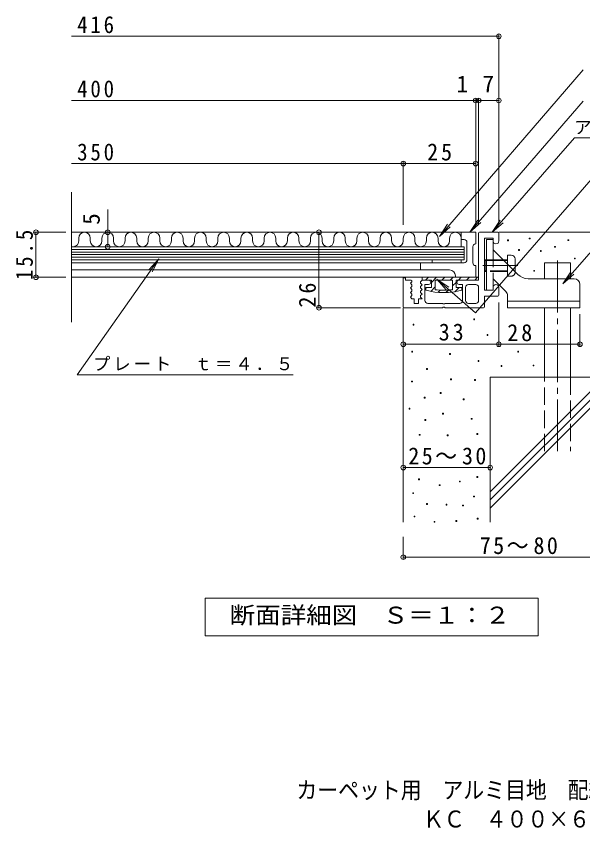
# Model space of a CAD drawing. Units: millimetres, scale not verified. Extents: x -304 to 310, y -275 to 231.
# Drawn here: x -267.9 to -72.4, y -274.6 to 5.8 of the extents above; entities that cross this region are included whole.
import ezdxf
from ezdxf.enums import TextEntityAlignment as Align

# ---------------------------------------------------------------- set-up
doc = ezdxf.new("R2010")
doc.units = ezdxf.units.MM
doc.header["$LTSCALE"] = 2
doc.header["$PDMODE"] = 32
doc.header["$PDSIZE"] = 1.6
doc.linetypes.add('CHAIN2', pattern=[12, 9, -1, 1, -1])
doc.linetypes.add('DASHED3', pattern=[4, 3, -1])
for name, color, linetype, lineweight in [('D-0', 7, 'Continuous', 9), ('D-1', 2, 'Continuous', 9), ('D-2', 3, 'Continuous', 9), ('D-4', 7, 'Continuous', 9), ('D-5', 7, 'Continuous', 9), ('D-6', 6, 'Continuous', 9), ('D-9', 4, 'Continuous', 9), ('D-A', 2, 'Continuous', 9)]:
    doc.layers.add(name, color=color, linetype=linetype, lineweight=lineweight)
doc.layers.add('F-5_F-5ﾚｲﾔ', color=2, linetype='Continuous')
doc.styles.add('ＭＳ ゴシック', font='')
doc.styles.get('ＭＳ ゴシック').set_extended_font_data('MS Gothic')

msp = doc.modelspace()

# ---------------------------------------------------------------- linework, layer by layer
at = {"layer": 'D-0'}
for points in [[(-98.311, -71.556), (-98.311, -71.256), (-98.011, -71.256), (-98.011, -71.556)], [(-90.832, -70.94), (-90.832, -70.64), (-90.532, -70.64), (-90.532, -70.94)], [(-77.535, -71.52), (-77.535, -71.22), (-77.235, -71.22), (-77.235, -71.52)], [(-94.507, -74.931), (-94.507, -74.631), (-94.207, -74.631), (-94.207, -74.931)], [(-86.983, -75.241), (-86.983, -74.941), (-86.683, -74.941), (-86.683, -75.241)], [(-82.14, -73.825), (-82.14, -73.525), (-81.84, -73.525), (-81.84, -73.825)], [(-75.249, -77.832), (-75.249, -77.532), (-74.949, -77.532), (-74.949, -77.832)], [(-89.289, -82.092), (-89.289, -81.792), (-88.989, -81.792), (-88.989, -82.092)], [(-130.965, -100.638), (-130.965, -100.338), (-130.665, -100.338), (-130.665, -100.638)], [(-110.024, -98.802), (-110.024, -98.502), (-109.724, -98.502), (-109.724, -98.802)], [(-105.428, -104.21), (-105.428, -103.91), (-105.128, -103.91), (-105.128, -104.21)], [(-131.415, -109.994), (-131.415, -109.694), (-131.115, -109.694), (-131.115, -109.994)], [(-118.383, -110.784), (-118.383, -110.484), (-118.083, -110.484), (-118.083, -110.784)], [(-94.844, -109.955), (-94.844, -109.655), (-94.544, -109.655), (-94.544, -109.955)], [(-108.51, -113.153), (-108.51, -112.853), (-108.21, -112.853), (-108.21, -113.153)], [(-100.558, -114.881), (-100.558, -114.581), (-100.258, -114.581), (-100.258, -114.881)], [(-89.554, -114.733), (-89.554, -114.433), (-89.254, -114.433), (-89.254, -114.733)], [(-126.281, -115.918), (-126.281, -115.617), (-125.981, -115.617), (-125.981, -115.918)], [(-131.444, -120.262), (-131.444, -119.962), (-131.144, -119.962), (-131.144, -120.262)], [(-117.988, -119.472), (-117.988, -119.172), (-117.688, -119.172), (-117.688, -119.472)], [(-109.695, -119.703), (-109.695, -119.402), (-109.395, -119.402), (-109.395, -119.703)], [(-127.071, -125.79), (-127.071, -125.49), (-126.771, -125.49), (-126.771, -125.79)], [(-121.542, -124.211), (-121.542, -123.911), (-121.242, -123.911), (-121.242, -124.211)], [(-113.644, -126.416), (-113.644, -126.116), (-113.344, -126.116), (-113.344, -126.416)], [(-132.311, -129.589), (-132.311, -129.289), (-132.012, -129.289), (-132.012, -129.589)], [(-120.753, -131.319), (-120.753, -131.019), (-120.453, -131.019), (-120.453, -131.319)], [(-126.874, -133.491), (-126.874, -133.191), (-126.574, -133.191), (-126.574, -133.491)], [(-110.88, -133.13), (-110.88, -132.83), (-110.58, -132.83), (-110.58, -133.13)], [(-128.848, -138.625), (-128.848, -138.325), (-128.548, -138.325), (-128.548, -138.625)], [(-119.173, -138.823), (-119.173, -138.523), (-118.873, -138.523), (-118.873, -138.823)], [(-108.927, -138.336), (-108.927, -138.036), (-108.627, -138.036), (-108.627, -138.336)], [(-129.046, -153.992), (-129.046, -153.692), (-128.746, -153.692), (-128.746, -153.992)], [(-108.905, -153.202), (-108.905, -152.902), (-108.605, -152.902), (-108.605, -153.202)], [(-121.937, -155.966), (-121.937, -155.666), (-121.637, -155.666), (-121.637, -155.966)], [(-114.968, -154.734), (-114.968, -154.434), (-114.668, -154.434), (-114.668, -154.734)], [(-131.068, -158.731), (-131.068, -158.431), (-130.768, -158.431), (-130.768, -158.731)], [(-110.09, -159.916), (-110.09, -159.616), (-109.79, -159.616), (-109.79, -159.916)], [(-126.258, -162.446), (-126.258, -162.146), (-125.958, -162.146), (-125.958, -162.446)], [(-119.568, -162.68), (-119.568, -162.38), (-119.268, -162.38), (-119.268, -162.68)], [(-113.873, -163.005), (-113.873, -162.705), (-113.573, -162.705), (-113.573, -163.005)], [(-130.625, -166.79), (-130.625, -166.49), (-130.325, -166.49), (-130.325, -166.79)], [(-116.153, -168.348), (-116.153, -168.048), (-115.853, -168.048), (-115.853, -168.348)], [(-108.834, -167.558), (-108.834, -167.258), (-108.534, -167.258), (-108.534, -167.558)], [(-123.68, -168.65), (-123.68, -168.35), (-123.38, -168.35), (-123.38, -168.65)]]:
    msp.add_lwpolyline(points, close=True, dxfattribs=at)
at = {"layer": 'D-1'}
for p, q in [((-108.337, -68.95), (-108.337, -85.15)), ((-108.037, -68.65), (-101.637, -68.65)), ((-101.337, -68.95), (-101.337, -71.65)), ((-103.337, -70.65), (-106.337, -70.65)), ((-106.337, -70.65), (-106.337, -88.65)), ((-103.337, -70.65), (-103.337, -71.65)), ((-134.337, -84.35), (-133.537, -84.35)), ((-134.337, -84.35), (-134.337, -94.35)), ((-133.537, -84.35), (-133.537, -85.15)), ((-131.637, -85.15), (-133.537, -85.15)), ((-131.337, -85.7), (-131.837, -86.25)), ((-131.837, -86.25), (-131.337, -86.8)), ((-131.337, -85.45), (-131.337, -85.7)), ((-131.337, -86.8), (-131.337, -87.3)), ((-127.837, -85.15), (-128.337, -85.7)), ((-128.337, -85.7), (-128.337, -86.2)), ((-128.337, -86.2), (-127.837, -86.75)), ((-127.837, -86.75), (-128.337, -87.3)), ((-125.587, -85.15), (-127.837, -85.15)), ((-125.587, -86.65), (-126.837, -86.65)), ((-126.837, -92.15), (-126.837, -86.65)), ((-108.337, -85.15), (-115.087, -85.15)), ((-113.837, -86.65), (-115.087, -86.65)), ((-113.837, -92.15), (-113.837, -86.65)), ((-111.837, -86.65), (-109.337, -86.65)), ((-131.337, -87.3), (-131.837, -87.85)), ((-131.837, -87.85), (-131.337, -88.4)), ((-131.337, -88.9), (-131.837, -89.45)), ((-131.837, -89.45), (-131.337, -90)), ((-131.337, -88.4), (-131.337, -88.9)), ((-128.337, -87.3), (-128.337, -87.8)), ((-128.337, -87.8), (-127.837, -88.35)), ((-127.837, -88.35), (-128.337, -88.9)), ((-128.337, -88.9), (-128.337, -89.4)), ((-128.337, -89.4), (-127.837, -89.95)), ((-112.837, -87.65), (-112.837, -92.15)), ((-108.337, -87.65), (-108.337, -92.15)), ((-103.337, -88.65), (-106.337, -88.65)), ((-103.337, -87.65), (-103.337, -88.65)), ((-101.337, -90.35), (-101.337, -87.65)), ((-131.337, -90.5), (-131.837, -91.05)), ((-131.837, -91.05), (-131.382, -91.55)), ((-130.587, -91.55), (-131.382, -91.55)), ((-131.337, -90), (-131.337, -90.5)), ((-130.587, -91.55), (-130.587, -93.15)), ((-127.837, -89.95), (-128.337, -90.5)), ((-128.337, -90.5), (-128.337, -91)), ((-128.337, -91), (-127.837, -91.55)), ((-101.637, -90.65), (-106.337, -90.65)), ((-106.337, -94.35), (-106.337, -90.65)), ((-134.037, -94.65), (-120.637, -94.65)), ((-130.587, -93.15), (-129.087, -93.15)), ((-125.837, -93.15), (-120.637, -93.15)), ((-120.637, -93.15), (-120.637, -93.35)), ((-120.637, -93.35), (-120.037, -93.35)), ((-120.037, -93.15), (-120.037, -93.35)), ((-114.837, -93.15), (-120.037, -93.15)), ((-120.037, -94.45), (-120.037, -94.65)), ((-106.637, -94.65), (-120.037, -94.65)), ((-111.837, -93.15), (-109.337, -93.15))]:
    msp.add_line(p, q, dxfattribs=at)
for points in [[(-127.837, -91.55), (-129.087, -91.55), (-129.087, -93.15)], [(-120.037, -94.45), (-120.637, -94.45), (-120.637, -94.65)]]:
    msp.add_lwpolyline(points, dxfattribs=at)
for centre, radius, start, end in [((-108.037, -68.95), 0.3, 90, 180), ((-101.637, -68.95), 0.3, 0, 90), ((-102.337, -71.65), 1, 180, 0), ((-131.637, -85.45), 0.3, 0, 90), ((-125.587, -85.9), 0.75, 270, 90), ((-115.087, -85.9), 0.75, 90, 270), ((-111.837, -87.65), 1, 90, 180), ((-109.337, -87.65), 1, 0, 90), ((-102.337, -87.65), 1, 0, 180), ((-125.837, -92.15), 1, 180, 270), ((-114.837, -92.15), 1, 270, 0), ((-111.837, -92.15), 1, 180, 270), ((-109.337, -92.15), 1, 270, 0), ((-101.637, -90.35), 0.3, 270, 0), ((-134.037, -94.35), 0.3, 180, 270), ((-106.637, -94.35), 0.3, 270, 0)]:
    msp.add_arc(centre, radius, start, end, dxfattribs=at)
at = {"layer": 'D-2'}
for p, q in [((-248.87, -99.626), (-248.87, -54.838)), ((-248.87, -68.65), (-109.337, -68.65)), ((-114.337, -68.65), (-114.337, -73.65)), ((-109.337, -68.65), (-109.337, -72.65)), ((-113.337, -71.15), (-114.337, -71.15)), ((-112.337, -78.15), (-112.337, -72.15)), ((-110.337, -73.65), (-110.337, -79.15)), ((-124.351, -79.15), (-124.351, -78.15)), ((-114.351, -79.15), (-114.351, -78.15)), ((-113.337, -79.15), (-248.87, -79.15)), ((-128.337, -79.15), (-128.337, -81.65)), ((-109.337, -80.15), (-109.337, -84.15)), ((-118.337, -81.65), (-248.87, -81.65)), ((-116.337, -83.65), (-116.337, -84.15)), ((-248.87, -84.15), (-109.337, -84.15))]:
    msp.add_line(p, q, dxfattribs=at)
at = {"layer": 'D-2', "color": 4}
for p, q in [((-113.337, -73.65), (-248.87, -73.65)), ((-113.337, -74.55), (-248.87, -74.55)), ((-113.337, -75.45), (-248.87, -75.45)), ((-113.337, -76.35), (-248.87, -76.35)), ((-113.337, -77.25), (-248.87, -77.25))]:
    msp.add_line(p, q, dxfattribs=at)
msp.add_lwpolyline([(-113.337, -73.65), (-113.337, -78.15), (-248.87, -78.15)], dxfattribs=at)
at = {"layer": 'D-2'}
for centre, radius, start, end in [((-113.337, -72.15), 1, 0, 90), ((-109.337, -73.65), 1, 90, 180), ((-113.337, -78.15), 1, 270, 0), ((-109.337, -79.15), 1, 180, 270), ((-118.337, -83.65), 2, 0, 90)]:
    msp.add_arc(centre, radius, start, end, dxfattribs=at)
at = {"layer": 'D-4'}
for p, q in [((-248.87, -1.077), (-101.337, -1.077)), ((-101.337, -66.059), (-101.337, -0.476)), ((-248.87, -23.216), (-101.337, -23.216)), ((-109.337, -66.059), (-109.337, -22.616)), ((-108.337, -66.059), (-108.337, -22.616)), ((-134.337, -66.059), (-134.337, -44.366)), ((-248.87, -44.966), (-134.337, -44.966)), ((-134.337, -44.966), (-109.337, -44.966)), ((-236.337, -73.65), (-236.337, -60.798)), ((-250.812, -68.65), (-261.71, -68.65)), ((-261.11, -84.15), (-261.11, -68.65)), ((-111.651, -68.65), (-164.033, -68.65)), ((-163.433, -94.65), (-163.433, -68.65)), ((-250.812, -84.15), (-261.71, -84.15)), ((-135.317, -94.65), (-164.033, -94.65)), ((-101.337, -92.867), (-101.337, -107.856)), ((-73.337, -96.882), (-73.337, -107.856)), ((-73.337, -96.882), (-73.337, -107.856)), ((-101.337, -107.256), (-134.337, -107.256)), ((-101.337, -107.256), (-73.337, -107.256)), ((-134.337, -149.774), (-104.337, -149.774)), ((-134.337, -173.65), (-134.337, -181.266)), ((-134.337, -180.667), (-54.337, -180.667))]:
    msp.add_line(p, q, dxfattribs=at)
for p in [(-101.337, -1.077), (-109.337, -23.216), (-108.337, -23.216), (-101.337, -23.216), (-134.337, -44.966), (-109.337, -44.966), (-261.11, -68.65), (-236.337, -68.65), (-163.433, -68.65), (-236.337, -73.65), (-261.11, -84.15), (-163.433, -94.65), (-134.337, -107.256), (-101.337, -107.256), (-73.337, -107.256), (-134.337, -149.774), (-104.337, -149.774), (-134.337, -180.667)]:
    msp.add_point(p, dxfattribs=at)
at = {"layer": 'D-5'}
for p, q in [((-72.233, -12.632), (-121.837, -70.08)), ((-72.233, -23.401), (-111.304, -68.65)), ((-75.247, -36.068), (-103.606, -68.65)), ((-75.247, -36.068), (30.62, -36.068)), ((-66.468, -47.04), (-109.433, -96.405)), ((-79.233, -86.437), (-54.884, -58.461)), ((-111.304, -68.65), (-108.558, -64.471)), ((-103.606, -68.65), (-100.843, -64.482)), ((-121.837, -70.08), (-119.091, -65.901)), ((-121.837, -70.08), (-118.103, -66.754)), ((-111.304, -68.65), (-107.57, -65.324)), ((-103.606, -68.65), (-99.859, -65.339)), ((-246.844, -117.798), (-218.646, -77.844)), ((-218.646, -77.844), (-222.038, -81.518)), ((-218.646, -77.844), (-220.971, -82.271)), ((-79.233, -86.437), (-76.471, -82.269)), ((-79.233, -86.437), (-75.486, -83.126)), ((-122.78, -84.789), (-118.612, -87.551)), ((-122.78, -84.789), (-119.469, -88.536)), ((-109.433, -96.405), (-122.78, -84.789)), ((-246.844, -117.798), (-172.361, -117.798))]:
    msp.add_line(p, q, dxfattribs=at)
at = {"layer": 'D-5', "color": 2}
msp.add_lwpolyline([(-202.736, -207.838), (-202.736, -194.838), (-87.736, -194.838), (-87.736, -207.838)], close=True, dxfattribs=at)
at = {"layer": 'D-6'}
for p, q in [((-101.337, -68.65), (-21.337, -68.65)), ((-85.637, -79.15), (-76.637, -79.15)), ((-85.637, -84.65), (-85.637, -79.15)), ((-76.637, -84.65), (-76.637, -79.15)), ((-134.337, -94.65), (-134.337, -168.65)), ((-85.637, -118.65), (-85.637, -94.65)), ((-76.637, -118.65), (-76.637, -94.65)), ((-104.337, -118.65), (-104.337, -168.65)), ((-104.337, -118.65), (-54.337, -118.65)), ((-104.337, -163.774), (-59.213, -118.65)), ((-104.337, -158.118), (-64.869, -118.65)), ((-104.337, -160.946), (-62.041, -118.65))]:
    msp.add_line(p, q, dxfattribs=at)
at = {"layer": 'D-6', "linetype": 'CHAIN2'}
msp.add_line((-81.137, -78.334), (-81.137, -144.15), dxfattribs=at)
at = {"layer": 'D-6', "linetype": 'DASHED3'}
for p, q in [((-85.637, -144.15), (-85.637, -118.65)), ((-76.637, -118.65), (-76.637, -144.15))]:
    msp.add_line(p, q, dxfattribs=at)
at = {"layer": 'D-9'}
for p, q in [((-124.587, -85.15), (-127.837, -85.15)), ((-126.639, -85.15), (-125.639, -84.15)), ((-124.587, -85.926), (-122.811, -84.15)), ((-124.587, -85.15), (-124.587, -87.65)), ((-117.337, -85.15), (-123.337, -85.15)), ((-123.337, -85.15), (-123.337, -88.459)), ((-120.982, -85.15), (-119.982, -84.15)), ((-118.154, -85.15), (-117.154, -84.15)), ((-117.337, -85.15), (-117.337, -88.459)), ((-117.337, -87.161), (-116.087, -85.911)), ((-116.087, -85.15), (-116.087, -87.65)), ((-115.325, -85.15), (-114.325, -84.15)), ((-115.325, -85.15), (-115.325, -85.15)), ((-112.497, -85.15), (-111.497, -84.15)), ((-112.497, -85.15), (-112.497, -85.15)), ((-109.668, -85.15), (-108.668, -84.15)), ((-109.668, -85.15), (-109.668, -85.15)), ((-124.587, -87.65), (-126.537, -87.65)), ((-126.537, -87.65), (-126.537, -88.65)), ((-126.537, -87.876), (-126.311, -87.65)), ((-124.86, -89.027), (-123.337, -87.504)), ((-122.369, -89.365), (-121.619, -88.615)), ((-119.615, -89.439), (-118.773, -88.598)), ((-116.492, -89.145), (-114.997, -87.65)), ((-114.137, -87.65), (-116.087, -87.65)), ((-114.137, -87.65), (-114.137, -88.65))]:
    msp.add_line(p, q, dxfattribs=at)
at = {"layer": 'D-9', "color": 2}
msp.add_line((-108.337, -85.15), (-116.087, -85.15), dxfattribs=at)
at = {"layer": 'D-9'}
for points in [[(-108.337, -84.15), (-127.837, -84.15), (-127.837, -85.15)], [(-108.337, -84.15), (-108.337, -85.15), (-116.087, -85.15)]]:
    msp.add_lwpolyline(points, dxfattribs=at)
for radius, start, end in [(24.425, 255.29517, 284.70483), (23.625, 262.70462, 277.29538)]:
    msp.add_arc((-120.337, -65.025), radius, start, end, dxfattribs=at)
at = {"layer": 'D-A'}
for p, q in [((-246.337, -70.65), (-246.337, -71.65)), ((-242.337, -70.65), (-242.337, -71.65)), ((-238.337, -70.65), (-238.337, -71.65)), ((-234.337, -70.65), (-234.337, -71.65)), ((-230.337, -70.65), (-230.337, -71.65)), ((-226.337, -70.65), (-226.337, -71.65)), ((-222.337, -70.65), (-222.337, -71.65)), ((-218.337, -70.65), (-218.337, -71.65)), ((-214.337, -70.65), (-214.337, -71.65)), ((-210.337, -70.65), (-210.337, -71.65)), ((-206.337, -70.65), (-206.337, -71.65)), ((-202.337, -70.65), (-202.337, -71.65)), ((-198.337, -70.65), (-198.337, -71.65)), ((-194.337, -70.65), (-194.337, -71.65)), ((-190.337, -70.65), (-190.337, -71.65)), ((-186.337, -70.65), (-186.337, -71.65)), ((-182.337, -70.65), (-182.337, -71.65)), ((-178.337, -70.65), (-178.337, -71.65)), ((-174.337, -70.65), (-174.337, -71.65)), ((-170.337, -70.65), (-170.337, -71.65)), ((-166.337, -70.65), (-166.337, -71.65)), ((-162.337, -70.65), (-162.337, -71.65)), ((-158.337, -70.65), (-158.337, -71.65)), ((-154.337, -70.65), (-154.337, -71.65)), ((-150.337, -70.65), (-150.337, -71.65)), ((-146.337, -70.65), (-146.337, -71.65)), ((-142.337, -70.65), (-142.337, -71.65)), ((-138.337, -70.65), (-138.337, -71.65)), ((-134.337, -70.65), (-134.337, -71.65)), ((-130.337, -70.65), (-130.337, -71.65)), ((-126.337, -70.65), (-126.337, -71.65)), ((-122.337, -70.65), (-122.337, -71.65)), ((-118.337, -70.65), (-118.337, -71.65))]:
    msp.add_line(p, q, dxfattribs=at)
at = {"layer": 'D-A', "color": 3}
for p, q in [((-105.637, -71.15), (-105.637, -88.65)), ((-103.337, -71.15), (-105.637, -71.15)), ((-103.337, -71.15), (-103.337, -74.65)), ((-103.337, -74.65), (-94.801, -83.186)), ((-106.087, -78.15), (-106.337, -78.4)), ((-105.637, -78.4), (-106.337, -78.4)), ((-106.337, -78.4), (-106.337, -81.9)), ((-105.637, -78.15), (-106.087, -78.15)), ((-98.337, -78.15), (-99.837, -78.15)), ((-98.337, -78.4), (-99.587, -78.4)), ((-98.337, -79.65), (-98.337, -76.55)), ((-97.037, -76.55), (-98.337, -76.55)), ((-95.737, -77.85), (-95.737, -82.25)), ((-105.637, -81.9), (-106.337, -81.9)), ((-105.637, -82.15), (-106.087, -82.15)), ((-98.922, -89.064), (-103.337, -84.65)), ((-103.337, -84.65), (-103.337, -88.65)), ((-91.266, -84.65), (-75.337, -84.65)), ((-73.337, -86.65), (-73.337, -94.65)), ((-105.637, -88.65), (-103.337, -88.65)), ((-98.337, -94.65), (-98.337, -90.478)), ((-73.337, -92.35), (-98.337, -92.35)), ((-73.337, -94.65), (-98.337, -94.65))]:
    msp.add_line(p, q, dxfattribs=at)
at = {"layer": 'D-A', "color": 3, "linetype": 'DASHED3'}
for p, q in [((-103.337, -74.65), (-103.337, -84.65)), ((-99.837, -78.15), (-105.637, -78.15)), ((-99.587, -78.4), (-105.637, -78.4)), ((-98.337, -83.75), (-98.337, -79.65)), ((-98.337, -81.9), (-105.637, -81.9)), ((-98.337, -82.15), (-105.637, -82.15)), ((-97.037, -83.75), (-98.337, -83.75)), ((-95.737, -82.45), (-95.737, -82.25))]:
    msp.add_line(p, q, dxfattribs=at)
at = {"layer": 'D-A', "color": 3, "linetype": 'CHAIN2'}
msp.add_line((-94.738, -80.15), (-106.821, -80.15), dxfattribs=at)
at = {"layer": 'D-A', "color": 3}
msp.add_lwpolyline([(-106.087, -78.15), (-106.087, -82.15), (-106.337, -81.9)], dxfattribs=at)
at = {"layer": 'D-A'}
for centre, start, end in [((-244.337, -70.65), 0, 180), ((-236.337, -70.65), 0, 180), ((-228.337, -70.65), 0, 180), ((-220.337, -70.65), 0, 180), ((-212.337, -70.65), 0, 180), ((-204.337, -70.65), 0, 180), ((-196.337, -70.65), 0, 180), ((-188.337, -70.65), 0, 180), ((-180.337, -70.65), 0, 180), ((-172.337, -70.65), 0, 180), ((-164.337, -70.65), 0, 180), ((-156.337, -70.65), 0, 180), ((-148.337, -70.65), 0, 180), ((-140.337, -70.65), 0, 180), ((-132.337, -70.65), 0, 180), ((-124.337, -70.65), 0, 180), ((-116.337, -70.65), 0, 180), ((-248.337, -71.65), 254.54182, 0), ((-240.337, -71.65), 180, 0), ((-232.337, -71.65), 180, 0), ((-224.337, -71.65), 180, 0), ((-216.337, -71.65), 180, 0), ((-208.337, -71.65), 180, 0), ((-200.337, -71.65), 180, 0), ((-192.337, -71.65), 180, 0), ((-184.337, -71.65), 180, 0), ((-176.337, -71.65), 180, 0), ((-168.337, -71.65), 180, 0), ((-160.337, -71.65), 180, 0), ((-152.337, -71.65), 180, 0), ((-144.337, -71.65), 180, 0), ((-136.337, -71.65), 180, 0), ((-128.337, -71.65), 180, 0), ((-120.337, -71.65), 180, 0)]:
    msp.add_arc(centre, 2, start, end, dxfattribs=at)
at = {"layer": 'D-A', "color": 3}
for centre, radius, start, end in [((-97.037, -77.85), 1.3, 0, 90), ((-91.266, -79.65), 5, 225, 270), ((-75.337, -86.65), 2, 0, 90), ((-100.337, -90.478), 2, 0, 45)]:
    msp.add_arc(centre, radius, start, end, dxfattribs=at)
at = {"layer": 'D-A', "color": 3, "linetype": 'DASHED3'}
msp.add_arc((-97.037, -82.45), 1.3, 270, 0, dxfattribs=at)

# ---------------------------------------------------------------- texts
at = {"layer": 'D-4', "color": 2, "style": 'ＭＳ ゴシック'}
for s, rotation, p in [('1', 359.998, (-115.926, -22.216)), ('7', 359.998, (-106.978, -22.216)), ('5', 90, (-237.337, -66.077))]:
    msp.add_text(s, height=5.865, rotation=rotation, dxfattribs=at).set_placement(p, align=Align.BOTTOM_LEFT)
at = {"layer": 'D-4', "color": 2, "char_height": 5.865, "attachment_point": 7, "style": 'ＭＳ ゴシック'}
for s, insert in [('\\T1.27;\\W0.9;416', (-246.87, -0.066)), ('\\T1.27;\\W0.9;400', (-246.87, -22.206)), ('\\T1.27;\\W0.9;350', (-246.87, -43.966)), ('\\T1.27;\\W0.95;33', (-122.087, -106.056)), ('\\T1.22;\\W0.95;25～30', (-132.587, -148.774)), ('\\T1.22;\\W0.95;75～80', (-107.911, -179.667))]:
    msp.add_mtext(s, dxfattribs=dict(at, insert=insert))
for s, insert, rotation in [('\\T1.27;\\W0.95;25', (-126.087, -43.966), 0.001), ('\\T1.28;\\W0.9;15.5', (-262.11, -85.15), 90), ('\\T1.27;\\W0.95;26', (-164.433, -94.613), 90), ('\\T1.27;\\W0.95;28', (-98.424, -106.256), 0.002)]:
    msp.add_mtext(s, dxfattribs=dict(at, insert=insert, rotation=rotation))
at = {"layer": 'D-5', "color": 2, "style": 'ＭＳ ゴシック', "width": 1.1}
msp.add_text('断面詳細図\u3000Ｓ＝１：２', height=5.865, dxfattribs=at).set_placement((-194.236, -205.338), align=Align.BOTTOM_LEFT)
at = {"layer": 'D-5', "char_height": 4.399, "attachment_point": 7, "style": 'ＭＳ ゴシック'}
for s, insert in [('\\T1.17;アルミニウム製受枠ＡＦ１５ＬＢ', (-75.319, -35.116)), ('\\T1.17;プレート\u3000ｔ＝４．５', (-241.445, -116.421))]:
    msp.add_mtext(s, dxfattribs=dict(at, insert=insert))
at = {"layer": 'F-5_F-5ﾚｲﾔ', "style": 'ＭＳ ゴシック', "width": 0.9}
for s, p in [('カーペット用\u3000アルミ目地\u3000配線・配管ピット蓋', (-171.203, -265.622)), ('ＫＣ\u3000４００×６００×１５（ｶｰﾍﾟｯﾄ厚５ｍｍ）＋ＡＦ１５ＬＢ', (-127.489, -275.622))]:
    msp.add_text(s, height=5.865, dxfattribs=at).set_placement(p, align=Align.BOTTOM_LEFT)

doc.saveas('drawing.dxf')
